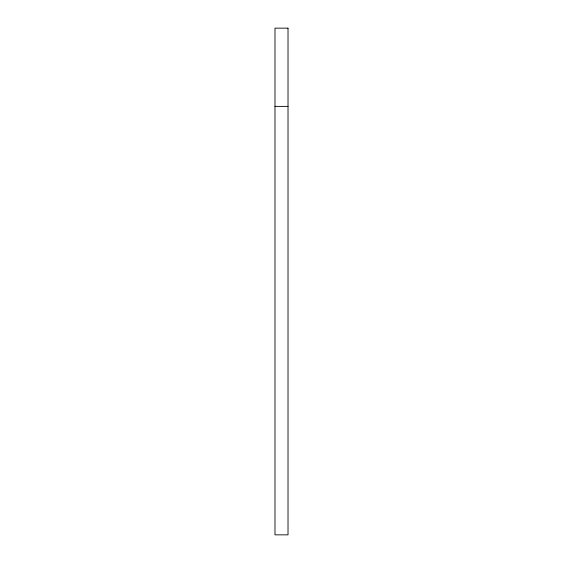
<?xml version="1.0" encoding="UTF-8"?>
<svg xmlns="http://www.w3.org/2000/svg" width="563" height="563" viewBox="0 0 563 563"><rect width="100%" height="100%" fill="white"/><g stroke="black" fill="none" stroke-linecap="round" stroke-linejoin="round"><path stroke-width="0.84" d="M274.983 106.386L288.017 106.386M288.017 28.15L274.983 28.15L274.983 534.85L288.017 534.85L288.017 28.15"/></g></svg>
